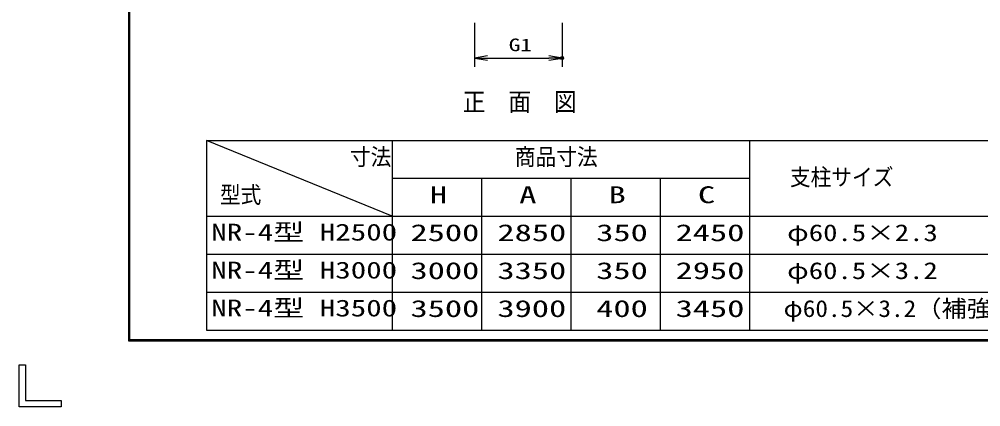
# Model space of a CAD drawing. Units: millimetres, scale not verified. Extents: x -4425 to 4425, y -3150 to 3150.
# Drawn here: x -4425 to -1131, y -3150 to -1822 of the extents above; entities that cross this region are included whole.
import ezdxf
from ezdxf.enums import TextEntityAlignment as Align

# ---------------------------------------------------------------- set-up
doc = ezdxf.new("R2010")
doc.units = ezdxf.units.MM
doc.header["$LTSCALE"] = 20
doc.header["$PDMODE"] = 32
doc.header["$PDSIZE"] = 10
for name, color, linetype, lineweight in [('0-1_1', 7, 'Continuous', 25), ('0-2_0', 7, 'Continuous', 25), ('0-7_WAKU', 7, 'Continuous', 25)]:
    doc.layers.add(name, color=color, linetype=linetype, lineweight=lineweight)
doc.layers.add('0-6_DEFPOINTS', color=7, linetype='Continuous')
doc.styles.add('ＭＳ ゴシック', font='')
doc.styles.get('ＭＳ ゴシック').set_extended_font_data('MS Gothic')

# ---------------------------------------------------------------- blocks, each defined once
blk = doc.blocks.new('DARROWS')
at = {"layer": '0-2_0', "color": 2}
blk.add_line((0, 0), (-19.982, 0), dxfattribs=at)
blk.add_lwpolyline([(-20, -3.333), (0, 0), (-20, 3.333)], dxfattribs=at)

msp = doc.modelspace()

# ---------------------------------------------------------------- linework, layer by layer
at = {"layer": '0-2_0', "color": 1}
for p, q in [((-2865.19, -1834.08), (-2865.19, -1984.52)), ((-2565.19, -1834.08), (-2565.19, -1984.52))]:
    msp.add_line(p, q, dxfattribs=at)
at = {"layer": '0-2_0', "color": 2}
msp.add_line((-2820.19, -1954.52), (-2610.19, -1954.52), dxfattribs=at)
at = {"layer": '0-6_DEFPOINTS'}
msp.add_point((-2565.19, -1954.52), dxfattribs=at)
at = {"layer": '0-7_WAKU'}
for p, q in [((-4047.88, -2922.76), (-4047.88, 2923.24)), ((-3783.45, -2236.64), (1109.14, -2236.64)), ((-3783.45, -2236.64), (-3783.45, -2886.64)), ((-3147.4, -2496.64), (-3783.45, -2236.64)), ((-3147.4, -2236.64), (-3147.4, -2886.64)), ((-1922.85, -2236.64), (-1922.85, -2886.64)), ((-3147.4, -2366.64), (-1922.85, -2366.64)), ((-2841.27, -2366.64), (-2841.27, -2886.64)), ((-2535.13, -2366.64), (-2535.13, -2886.64)), ((-2228.99, -2366.64), (-2228.99, -2886.64)), ((-3783.45, -2496.64), (1109.14, -2496.64)), ((-3783.45, -2626.64), (1109.14, -2626.64)), ((-3783.45, -2756.64), (1109.14, -2756.64)), ((-3783.45, -2886.64), (1109.14, -2886.64)), ((-4403.4, -3006.51), (-4403.4, -3128.27)), ((-4281.63, -3149.76), (-4424.88, -3149.76))]:
    msp.add_line(p, q, dxfattribs=at)
msp.add_lwpolyline([(-4049.88, 2925.24), (4200.12, 2925.24), (4200.12, -2924.76), (-4049.88, -2924.76)], close=True, dxfattribs=at)
for points in [[(4198.12, 2923.24), (4198.12, -2922.76), (-4047.88, -2922.76)], [(4196.12, 2921.24), (4196.12, -2920.76), (-4045.88, -2920.76)], [(-4045.88, -2920.76), (-4045.88, 2921.24), (4196.12, 2921.24)], [(-4424.88, -3149.76), (-4424.88, -3006.51), (-4403.4, -3006.51)], [(-4403.4, -3128.27), (-4281.63, -3128.27), (-4281.63, -3149.76)]]:
    msp.add_lwpolyline(points, dxfattribs=at)

# ---------------------------------------------------------------- block references
at = {"layer": '0-2_0', "xscale": 2.25, "yscale": 2.25, "rotation": 180}
msp.add_blockref('DARROWS', (-2865.19, -1954.52), dxfattribs=at)
at = {"layer": '0-2_0', "xscale": 2.25, "yscale": 2.25}
msp.add_blockref('DARROWS', (-2565.19, -1954.52), dxfattribs=at)

# ---------------------------------------------------------------- texts
at = {"layer": '0-1_1', "color": 4, "style": 'ＭＳ ゴシック', "width": 0.9}
msp.add_text('正\u3000面\u3000図', height=63.64, dxfattribs=at).set_placement((-2905.62, -2155.68), align=Align.BOTTOM_LEFT)
at = {"layer": '0-2_0', "color": 3, "style": 'ＭＳ ゴシック', "width": 1.35}
msp.add_text('G1', height=43.26, dxfattribs=at).set_placement((-2748.03, -1944.1), align=Align.BOTTOM_LEFT)
at = {"layer": '0-7_WAKU', "style": 'ＭＳ ゴシック'}
for s, height, width, p in [('寸法', 57.77, 0.9, (-3292.19, -2339.4)), ('商品寸法', 57.77, 0.9, (-2726.99, -2339.4)), ('支柱サイズ', 57.77, 0.9, (-1784.68, -2408.73)), ('型式', 57.77, 0.9, (-3737.5, -2469.4)), ('H', 57.77, 1.5, (-3018.07, -2469.4)), ('A', 57.77, 1.5, (-2711.93, -2469.4)), ('B', 57.77, 1.5, (-2405.79, -2469.4)), ('C', 57.77, 1.5, (-2099.65, -2469.4)), ('NR-4型 H2500', 57.77, 1.35, (-3767.03, -2597.56)), ('2500', 57.77, 1.5, (-3084.57, -2599.4)), ('2850', 57.77, 1.5, (-2786.77, -2599.4)), ('350', 57.77, 1.5, (-2448.32, -2599.4)), ('2450', 57.77, 1.5, (-2176.39, -2599.4)), ('\u3000φ60.5×2.3', 57.73, 1.25, (-1893.06, -2599.4)), ('NR-4型 H3000', 57.77, 1.35, (-3767.03, -2727.56)), ('3000', 57.77, 1.5, (-3084.57, -2729.4)), ('3350', 57.77, 1.5, (-2786.77, -2729.4)), ('350', 57.77, 1.5, (-2448.32, -2729.4)), ('2950', 57.77, 1.5, (-2176.39, -2729.4)), ('\u3000φ60.5×3.2', 57.73, 1.25, (-1893.06, -2729.4)), ('NR-4型 H3500', 57.77, 1.35, (-3767.03, -2857.56)), ('3500', 57.77, 1.5, (-3084.57, -2859.4)), ('3900', 57.77, 1.5, (-2786.77, -2859.4)), ('400', 57.77, 1.5, (-2448.32, -2859.4)), ('3450', 57.77, 1.5, (-2176.39, -2859.4)), ('\u3000φ60.5×3.2（補強入り）', 57.73, 1.1, (-1893.06, -2859.4))]:
    msp.add_text(s, height=height, dxfattribs=dict(at, width=width)).set_placement(p, align=Align.BOTTOM_LEFT)

doc.saveas('drawing.dxf')
